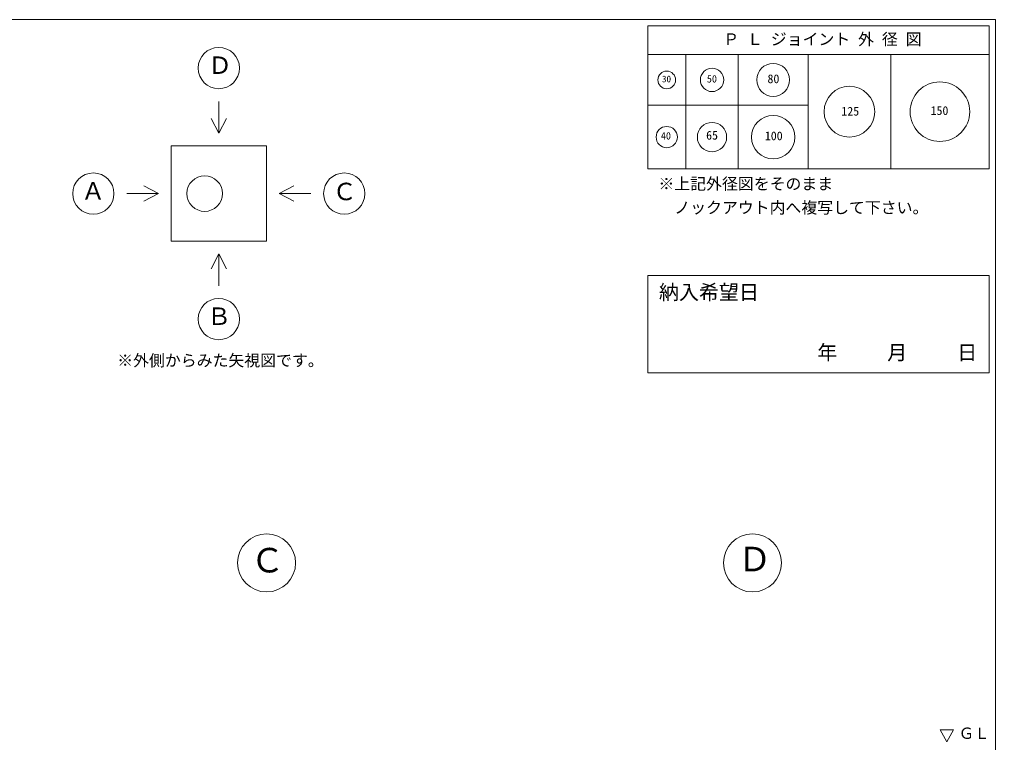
# Model space of a CAD drawing. Units: millimetres, scale not verified. Extents: x -6420 to 6420, y -3037 to 3037.
# Drawn here: x 2323 to 6420, y 3 to 3037 of the extents above; entities that cross this region are included whole.
import ezdxf
from ezdxf.enums import TextEntityAlignment as Align

# ---------------------------------------------------------------- set-up
doc = ezdxf.new("R2010")
doc.units = ezdxf.units.MM
doc.header["$LTSCALE"] = 20
for name, color, linetype, lineweight in [('0-2_gaikei', 7, 'Continuous', 18), ('0-3_moji', 7, 'Continuous', 18), ('0-5_kakure', 7, 'Continuous', 5), ('0-D_pen2実線', 7, 'Continuous', 18)]:
    doc.layers.add(name, color=color, linetype=linetype, lineweight=lineweight)
doc.styles.add('ＭＳ ゴシック', font='')
doc.styles.get('ＭＳ ゴシック').set_extended_font_data('MS Gothic')

msp = doc.modelspace()

# ---------------------------------------------------------------- linework, layer by layer
at = {"layer": '0-2_gaikei'}
for p, q in [((6420, 3037), (6420, -2663)), ((6420, 3037), (6420, -2663)), ((6420, 3037), (6420, -2663)), ((6420, 3037), (6420, -2663)), ((4960, 3010.33), (4960, 2410.33)), ((4960, 3010.33), (6393.33, 3010.33)), ((4960, 3010.33), (6393.33, 3010.33)), ((4960, 3010.33), (6393.33, 3010.33)), ((4960, 3010.33), (4960, 2410.33)), ((4960, 3010.33), (6393.33, 3010.33)), ((4960, 3010.33), (6393.33, 3010.33)), ((4960, 3010.33), (6393.33, 3010.33)), ((6393.33, 3010.33), (6393.33, 2410.33)), ((6393.33, 3010.33), (6393.33, 2410.33)), ((4960, 2890.33), (6393.33, 2890.33)), ((5120, 2890.33), (5120, 2410.33)), ((5340, 2890.33), (5340, 2410.33)), ((5633.33, 2890.33), (5633.33, 2410.33)), ((5980, 2890.33), (5980, 2410.33)), ((4960, 2677), (5633.33, 2677)), ((6420, 2680.75), (6420, -2663)), ((6420, 2680.75), (6420, -2663)), ((4960, 2410.33), (6393.33, 2410.33)), ((4960, 2410.33), (6393.33, 2410.33))]:
    msp.add_line(p, q, dxfattribs=at)
msp.add_lwpolyline([(-1740, 3037), (6420, 3037), (6420, -2663)], dxfattribs=at)
at = {"layer": '0-3_moji'}
for p, q in [((3159.48, 2693.29), (3159.48, 2559.96)), ((3159.48, 2559.96), (3127.31, 2621.79)), ((3159.48, 2559.96), (3191.65, 2621.79)), ((2959.48, 2506.62), (3359.48, 2506.62)), ((2959.48, 2506.62), (2959.48, 2106.62)), ((3359.48, 2506.62), (3359.48, 2106.62)), ((2906.15, 2306.62), (2844.31, 2338.79)), ((3412.81, 2306.62), (3474.65, 2338.79)), ((2772.81, 2306.62), (2906.15, 2306.62)), ((2906.15, 2306.62), (2844.31, 2274.45)), ((2959.48, 2106.62), (3359.48, 2106.62)), ((3159.48, 2053.29), (3127.31, 1991.45)), ((3159.48, 2053.29), (3191.65, 1991.45)), ((3159.48, 1919.96), (3159.48, 2053.29))]:
    msp.add_line(p, q, dxfattribs=at)
msp.add_lwpolyline([(3546.15, 2306.62), (3412.81, 2306.62), (3474.65, 2274.45)], dxfattribs=at)
for centre, radius in [((3159.48, 2833.29), 86.67), ((2632.81, 2306.62), 86.67), ((3100.16, 2306.62), 74.67), ((3686.15, 2306.62), 86.67), ((3159.48, 1779.96), 86.67), ((3360, 757), 121.88), ((5400, 757), 121.88)]:
    msp.add_circle(centre, radius, dxfattribs=at)
at = {"layer": '0-5_kakure', "lineweight": 18}
msp.add_lwpolyline([(4960, 1963.28), (4960, 1554.33), (6393.33, 1554.33), (6393.33, 1963.28)], close=True, dxfattribs=at)
for centre, radius in [((5230, 2783.66), 49), ((5486.67, 2783.66), 69), ((5040, 2783.66), 37), ((5806.67, 2650.33), 106.5), ((6186.67, 2650.33), 125), ((5486.67, 2543.66), 91), ((5040, 2543.66), 44.5), ((5230, 2543.66), 61.5)]:
    msp.add_circle(centre, radius, dxfattribs=at)
at = {"layer": '0-D_pen2実線'}
for p, q in [((6215.74, 6.33), (6187.31, 56.92)), ((6187.31, 56.92), (6244.18, 56.92)), ((6215.74, 6.33), (6244.18, 56.92))]:
    msp.add_line(p, q, dxfattribs=at)

# ---------------------------------------------------------------- texts
at = {"layer": '0-5_kakure', "style": 'ＭＳ ゴシック'}
for s, height, p in [('30', 28.04, (5019.95, 2765.13)), ('50', 31.16, (5208.41, 2763.32)), ('80', 36.66, (5462.85, 2758.98)), ('125', 36.66, (5772.95, 2622.91)), ('150', 36.66, (6147.48, 2625.56)), ('40', 31.16, (5015.28, 2524.07)), ('65', 36.66, (5205.22, 2521.94)), ('100', 36.66, (5451.72, 2519.48)), ('納入希望日', 61.58, (5006.93, 1843.42))]:
    msp.add_text(s, height=height, dxfattribs=at).set_placement(p, align=Align.BOTTOM_LEFT)
at = {"layer": '0-D_pen2実線', "style": 'ＭＳ ゴシック'}
for s, height, p in [('Ｐ Ｌ ジョイント 外 径 図', 48.88, (5276.83, 2915.43)), ('Ｄ', 73.31, (3114.4, 2786.69)), ('※上記外径図をそのまま', 48.88, (5005.06, 2308.73)), ('Ａ', 73.31, (2581.98, 2259.21)), ('Ｃ', 73.31, (3637.42, 2256.72)), ('\u3000ノックアウト内へ複写して下さい。', 48.88, (5005.06, 2208.73)), ('Ｂ', 73.31, (3110.75, 1733.36)), ('\u3000\u3000\u3000年     月     日', 61.58, (5420.09, 1590.54)), ('※外側からみた矢視図です。', 48.88, (2733.09, 1567.47)), ('Ｃ', 103.1, (3292.87, 685.76)), ('Ｄ', 103.1, (5338.67, 690.41)), ('ＧＬ', 47.65, (6265.45, 4.1))]:
    msp.add_text(s, height=height, dxfattribs=at).set_placement(p, align=Align.BOTTOM_LEFT)

doc.saveas('drawing.dxf')
